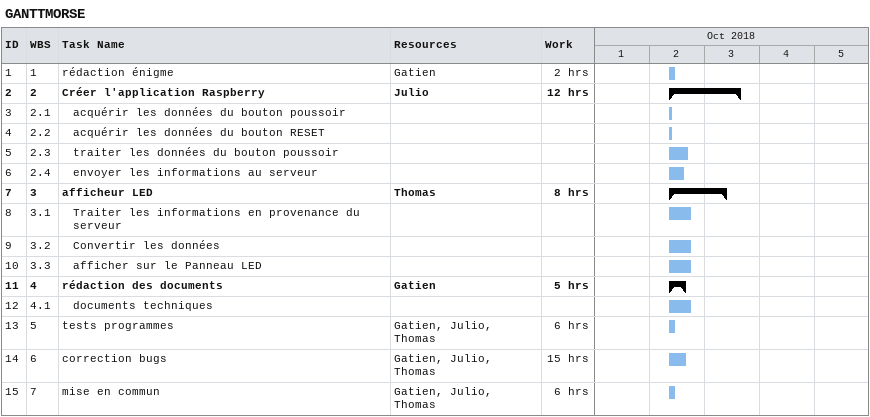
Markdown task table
GANTTMORSE

| ID | WBS | Task | Start | Finish | Resources | Work (h) |
|---|---|---|---|---|---|---|
| 1 | 1 | rédaction énigme | 2018-10-02 | 2018-10-02 | Gatien | 2 |
| 2 | 2 | **Créer l'application Raspberry** | 2018-10-02 | 2018-10-03 | Julio | 12 |
| 3 | 2.1 | acquérir les données du bouton poussoir | 2018-10-02 | 2018-10-02 |  |  |
| 4 | 2.2 | acquérir les données du bouton RESET | 2018-10-02 | 2018-10-02 |  |  |
| 5 | 2.3 | traiter les données du bouton poussoir | 2018-10-02 | 2018-10-02 |  |  |
| 6 | 2.4 | envoyer les informations au serveur | 2018-10-02 | 2018-10-02 |  |  |
| 7 | 3 | **afficheur LED** | 2018-10-02 | 2018-10-03 | Thomas | 8 |
| 8 | 3.1 | Traiter les informations en provenance du serveur | 2018-10-02 | 2018-10-02 |  |  |
| 9 | 3.2 | Convertir les données | 2018-10-02 | 2018-10-02 |  |  |
| 10 | 3.3 | afficher sur le Panneau LED | 2018-10-02 | 2018-10-02 |  |  |
| 11 | 4 | **rédaction des documents** | 2018-10-02 | 2018-10-02 | Gatien | 5 |
| 12 | 4.1 | documents techniques | 2018-10-02 | 2018-10-02 |  |  |
| 13 | 5 | tests programmes | 2018-10-02 | 2018-10-02 | Gatien, Julio, Thomas | 6 |
| 14 | 6 | correction bugs | 2018-10-02 | 2018-10-02 | Gatien, Julio, Thomas | 15 |
| 15 | 7 | mise en commun | 2018-10-02 | 2018-10-02 | Gatien, Julio, Thomas | 6 |
